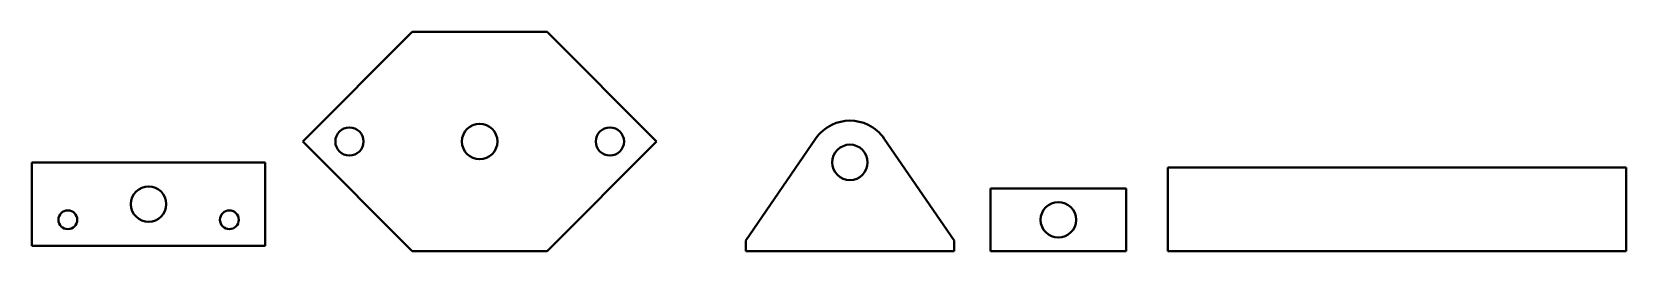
# Model space of a CAD drawing. Header units: millimetres. Extents: x 0 to 1530, y -5 to 205.
import ezdxf

# ---------------------------------------------------------------- set-up
doc = ezdxf.new("R2010")
doc.units = ezdxf.units.MM
doc.linetypes.add('K5LT_BASIC', pattern=[0])

msp = doc.modelspace()

# ---------------------------------------------------------------- linework, layer by layer
at = {"color": 7, "linetype": 'K5LT_BASIC', "lineweight": 40, "true_color": 0xffffff}
for p, q in [((365, 205), (260, 100)), ((494.4, 205), (365, 205)), ((599.4, 100), (494.4, 205)), ((260, 100), (365, -5)), ((494.4, -5), (599.4, 100)), ((752, 102.6), (685, 5)), ((885, 5), (818, 102.6)), ((0, 80), (6, 80)), ((0, 80), (0, 0)), ((92, 80), (6, 80)), ((92, 80), (132, 80)), ((218, 80), (132, 80)), ((218, 80), (224, 80)), ((224, 0), (224, 80)), ((1529.8, 75), (1090, 75)), ((1090, 75), (1090, -5)), ((1529.8, 75), (1529.8, -5)), ((1050, 55), (920, 55)), ((920, 55), (920, -5)), ((1050, -5), (1050, 55)), ((6, 0), (218, 0)), ((224, 0), (218, 0)), ((685, 5), (685, -5)), ((885, -5), (885, 5)), ((6, 0), (0, 0)), ((365, -5), (494.4, -5)), ((685, -5), (885, -5)), ((920, -5), (1050, -5)), ((1529.8, -5), (1090, -5))]:
    msp.add_line(p, q, dxfattribs=at)
for centre, radius in [((304.7, 100), 13.5), ((429.7, 100), 17), ((554.7, 100), 13.5), ((785, 80), 17), ((112, 40), 17), ((34.5, 25), 9), ((189.5, 25), 9), ((985, 25), 17)]:
    msp.add_circle(centre, radius, dxfattribs=at)
for start, end in [(115.8419, 145.5328), (64.1581, 115.8419), (34.4672, 64.1581)]:
    msp.add_arc((785, 80), 40, start, end, dxfattribs=at)

doc.saveas('drawing.dxf')
